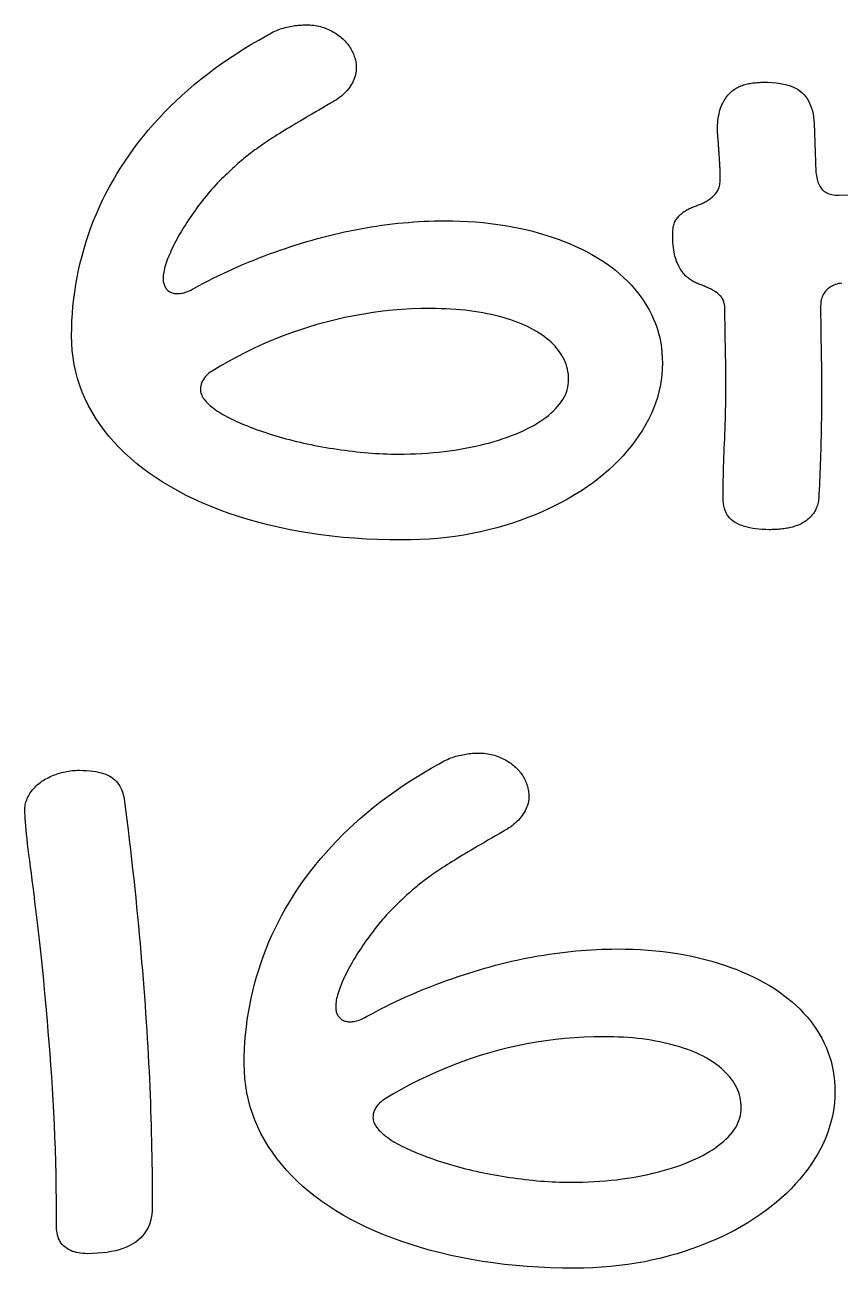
# Model space of a CAD drawing. Header units: millimetres. Extents: x 0 to 54.3, y 0.2 to 27.6.
# Drawn here: x 30.718 to 33.828, y 0.341 to 5.086 of the extents above; entities that cross this region are included whole.
import ezdxf

# ---------------------------------------------------------------- set-up
doc = ezdxf.new("R2010")
doc.units = ezdxf.units.MM

msp = doc.modelspace()

# ---------------------------------------------------------------- linework, layer by layer
for points in [[(31.6404, 5.0446), (31.6467, 5.0484), (31.6529, 5.0519), (31.6592, 5.0553), (31.6655, 5.0585), (31.6719, 5.0614), (31.6783, 5.0642), (31.6847, 5.0668), (31.6911, 5.0692), (31.6975, 5.0713), (31.704, 5.0733), (31.7105, 5.0751), (31.717, 5.0767), (31.7235, 5.0781), (31.7299, 5.0794), (31.7362, 5.0806), (31.7425, 5.0816), (31.7487, 5.0826), (31.7548, 5.0834), (31.7609, 5.084), (31.7668, 5.0846), (31.7727, 5.085), (31.7786, 5.0853), (31.7843, 5.0855), (31.79, 5.0856), (31.7973, 5.0855), (31.8046, 5.0852), (31.8117, 5.0846), (31.8187, 5.0839), (31.8255, 5.083), (31.8323, 5.0818), (31.8389, 5.0804), (31.8454, 5.0789), (31.8517, 5.0771), (31.858, 5.0751), (31.8641, 5.0729), (31.8701, 5.0704), (31.876, 5.0679), (31.8817, 5.0652), (31.8872, 5.0624), (31.8927, 5.0595), (31.8979, 5.0564), (31.903, 5.0533), (31.908, 5.0501), (31.9128, 5.0467), (31.9175, 5.0432), (31.922, 5.0397), (31.9264, 5.036), (31.9306, 5.0322), (31.9347, 5.0283), (31.9386, 5.0243), (31.9424, 5.0202), (31.946, 5.016), (31.9494, 5.0118), (31.9527, 5.0075), (31.9558, 5.003), (31.9587, 4.9985), (31.9615, 4.9939), (31.9642, 4.9893), (31.9666, 4.9845), (31.9689, 4.9796), (31.9711, 4.9747), (31.973, 4.9699), (31.9748, 4.965), (31.9763, 4.9602), (31.9777, 4.9553), (31.9789, 4.9505), (31.98, 4.9457), (31.9808, 4.9409), (31.9814, 4.9361), (31.9819, 4.9313), (31.9822, 4.9265), (31.9823, 4.9218), (31.9821, 4.9153), (31.9816, 4.9088), (31.9807, 4.9024), (31.9794, 4.8961), (31.9778, 4.8897), (31.9758, 4.8835), (31.9735, 4.8773), (31.9708, 4.8711), (31.9678, 4.865), (31.9644, 4.859), (31.9606, 4.853), (31.9565, 4.847), (31.952, 4.8411), (31.9473, 4.8354), (31.9423, 4.8299), (31.937, 4.8244), (31.9314, 4.8192), (31.9255, 4.8141), (31.9194, 4.8091), (31.9129, 4.8043), (31.9062, 4.7996), (31.8992, 4.7951), (31.8919, 4.7907), (31.8844, 4.7865), (31.8691, 4.7777), (31.8543, 4.7691), (31.84, 4.7607), (31.826, 4.7526), (31.8125, 4.7447), (31.7993, 4.737), (31.7866, 4.7296), (31.7744, 4.7224), (31.7625, 4.7153), (31.7511, 4.7086), (31.74, 4.702), (31.7294, 4.6956), (31.7192, 4.6895), (31.7092, 4.6834), (31.6995, 4.6774), (31.69, 4.6715), (31.6808, 4.6657), (31.6718, 4.66), (31.6631, 4.6544), (31.6547, 4.649), (31.6465, 4.6436), (31.6386, 4.6383), (31.6309, 4.6331), (31.6235, 4.628), (31.6163, 4.623), (31.6093, 4.618), (31.6024, 4.6131), (31.5957, 4.6082), (31.5892, 4.6034), (31.5828, 4.5986), (31.5766, 4.5939), (31.5705, 4.5892), (31.5646, 4.5846), (31.5588, 4.58), (31.5533, 4.5755), (31.5478, 4.571), (31.5425, 4.5665), (31.5372, 4.562), (31.5318, 4.5573), (31.5265, 4.5526), (31.5211, 4.5478), (31.5158, 4.543), (31.5104, 4.538), (31.5051, 4.533), (31.4998, 4.5279), (31.4944, 4.5228), (31.4891, 4.5176), (31.4837, 4.5123), (31.476, 4.505), (31.4684, 4.4977), (31.4608, 4.4901), (31.4533, 4.4824), (31.4458, 4.4745), (31.4383, 4.4664), (31.4309, 4.4582), (31.4236, 4.4497), (31.4163, 4.4411), (31.4091, 4.4324), (31.4019, 4.4234), (31.3947, 4.4143), (31.3877, 4.4051), (31.3807, 4.396), (31.374, 4.3868), (31.3673, 4.3776), (31.3608, 4.3685), (31.3544, 4.3594), (31.3482, 4.3502), (31.3421, 4.3411), (31.3361, 4.332), (31.3303, 4.323), (31.3246, 4.3139), (31.319, 4.3048), (31.3136, 4.2958), (31.3084, 4.2868), (31.3033, 4.278), (31.2985, 4.2691), (31.2938, 4.2603), (31.2892, 4.2516), (31.2849, 4.243), (31.2807, 4.2344), (31.2766, 4.2259), (31.2728, 4.2174), (31.2691, 4.209), (31.2656, 4.2007), (31.2624, 4.1925), (31.2594, 4.1845), (31.2567, 4.1769), (31.2542, 4.1694), (31.2521, 4.1622), (31.2503, 4.1553), (31.2487, 4.1486), (31.2474, 4.1421), (31.2464, 4.1359), (31.2457, 4.1299), (31.2453, 4.1242), (31.2451, 4.1188), (31.2452, 4.1144), (31.2455, 4.1102), (31.246, 4.1061), (31.2467, 4.1021), (31.2476, 4.0984), (31.2487, 4.0947), (31.25, 4.0912), (31.2515, 4.0879), (31.2532, 4.0847), (31.255, 4.0817), (31.2571, 4.0788), (31.2594, 4.076), (31.2619, 4.0735), (31.2645, 4.0711), (31.2673, 4.069), (31.2703, 4.0671), (31.2734, 4.0655), (31.2768, 4.064), (31.2803, 4.0628), (31.2839, 4.0618), (31.2878, 4.061), (31.2918, 4.0604), (31.296, 4.0601), (31.3003, 4.06), (31.3051, 4.0601), (31.31, 4.0605), (31.3149, 4.0612), (31.3199, 4.0622), (31.325, 4.0634), (31.3302, 4.0649), (31.3354, 4.0667), (31.3407, 4.0687), (31.3461, 4.071), (31.3515, 4.0736), (31.3571, 4.0765), (31.3627, 4.0796), (31.3808, 4.0896), (31.3992, 4.0994), (31.4177, 4.1091), (31.4364, 4.1186), (31.4552, 4.1279), (31.4742, 4.137), (31.4933, 4.146), (31.5126, 4.1548), (31.5321, 4.1634), (31.5517, 4.1718), (31.5715, 4.1801), (31.5915, 4.1882), (31.6115, 4.1961), (31.6316, 4.2038), (31.6517, 4.2113), (31.6719, 4.2187), (31.6921, 4.2258), (31.7123, 4.2327), (31.7326, 4.2394), (31.7529, 4.246), (31.7732, 4.2523), (31.7936, 4.2584), (31.814, 4.2644), (31.8345, 4.2701), (31.855, 4.2756), (31.8754, 4.2809), (31.8959, 4.286), (31.9164, 4.2908), (31.9369, 4.2954), (31.9574, 4.2997), (31.9778, 4.3038), (31.9983, 4.3077), (32.0188, 4.3113), (32.0393, 4.3147), (32.0597, 4.3179), (32.0802, 4.3208), (32.1006, 4.3236), (32.121, 4.326), (32.1412, 4.3283), (32.1613, 4.3302), (32.1814, 4.332), (32.2013, 4.3335), (32.2211, 4.3348), (32.2409, 4.3359), (32.2605, 4.3367), (32.28, 4.3373), (32.2995, 4.3376), (32.3188, 4.3378), (32.3492, 4.3375), (32.3791, 4.3367), (32.4086, 4.3353), (32.4377, 4.3333), (32.4664, 4.3308), (32.4946, 4.3277), (32.5225, 4.3241), (32.5499, 4.32), (32.5769, 4.3152), (32.6034, 4.3099), (32.6296, 4.3041), (32.6553, 4.2977), (32.6805, 4.2908), (32.7052, 4.2835), (32.7292, 4.2757), (32.7526, 4.2675), (32.7755, 4.2589), (32.7978, 4.2499), (32.8194, 4.2404), (32.8405, 4.2304), (32.861, 4.2201), (32.8808, 4.2093), (32.9001, 4.1981), (32.9188, 4.1864), (32.9369, 4.1743), (32.9542, 4.1619), (32.9709, 4.149), (32.9869, 4.1357), (33.0022, 4.122), (33.0168, 4.1079), (33.0307, 4.0933), (33.0439, 4.0784), (33.0564, 4.0631), (33.0682, 4.0473), (33.0793, 4.0312), (33.0898, 4.0146), (33.0994, 3.9977), (33.1083, 3.9805), (33.1162, 3.9631), (33.1234, 3.9455), (33.1297, 3.9275), (33.1352, 3.9093), (33.1398, 3.8909), (33.1436, 3.8722), (33.1465, 3.8532), (33.1486, 3.834), (33.1499, 3.8145), (33.1503, 3.7947), (33.1498, 3.7725), (33.1482, 3.7505), (33.1455, 3.7286), (33.1418, 3.7069), (33.137, 3.6853), (33.1312, 3.6638), (33.1242, 3.6425), (33.1163, 3.6214), (33.1072, 3.6004), (33.0971, 3.5796), (33.086, 3.5589), (33.0737, 3.5383), (33.0606, 3.518), (33.0466, 3.4982), (33.0319, 3.4788), (33.0164, 3.4598), (33, 3.4412), (32.9829, 3.423), (32.965, 3.4053), (32.9463, 3.388), (32.9268, 3.3711), (32.9066, 3.3546), (32.8855, 3.3385), (32.8636, 3.3229), (32.841, 3.3077), (32.8178, 3.293), (32.7939, 3.2789), (32.7693, 3.2653), (32.744, 3.2522), (32.7181, 3.2396), (32.6915, 3.2276), (32.6642, 3.216), (32.6363, 3.205), (32.6077, 3.1945), (32.5784, 3.1845), (32.5485, 3.1751), (32.518, 3.1663), (32.4872, 3.1582), (32.4559, 3.1509), (32.4242, 3.1444), (32.3922, 3.1387), (32.3597, 3.1337), (32.3269, 3.1295), (32.2937, 3.126), (32.26, 3.1233), (32.226, 3.1214), (32.1916, 3.1203), (32.1568, 3.1199), (32.1105, 3.1203), (32.0649, 3.1215), (32.0199, 3.1235), (31.9757, 3.1263), (31.932, 3.1299), (31.889, 3.1344), (31.8467, 3.1396), (31.805, 3.1456), (31.764, 3.1524), (31.7236, 3.1601), (31.6839, 3.1685), (31.6449, 3.1778), (31.6066, 3.1877), (31.5693, 3.1983), (31.5328, 3.2095), (31.4973, 3.2214), (31.4627, 3.2339), (31.429, 3.247), (31.3962, 3.2607), (31.3643, 3.2751), (31.3334, 3.2901), (31.3034, 3.3057), (31.2742, 3.322), (31.246, 3.3389), (31.2188, 3.3564), (31.1926, 3.3744), (31.1675, 3.393), (31.1434, 3.4122), (31.1203, 3.4319), (31.0983, 3.4522), (31.0773, 3.473), (31.0573, 3.4944), (31.0384, 3.5163), (31.0205, 3.5388), (31.0037, 3.5619), (30.9879, 3.5855), (30.9732, 3.6096), (30.9598, 3.634), (30.9477, 3.6589), (30.9369, 3.6841), (30.9274, 3.7097), (30.9191, 3.7357), (30.9121, 3.7621), (30.9064, 3.7889), (30.9019, 3.816), (30.8987, 3.8435), (30.8968, 3.8715), (30.8962, 3.8998), (30.8965, 3.9279), (30.8975, 3.956), (30.8991, 3.9839), (30.9014, 4.0118), (30.9044, 4.0396), (30.908, 4.0673), (30.9122, 4.095), (30.9171, 4.1225), (30.9227, 4.15), (30.9289, 4.1773), (30.9358, 4.2046), (30.9434, 4.2318), (30.9515, 4.2589), (30.9604, 4.2857), (30.9698, 4.3123), (30.98, 4.3387), (30.9907, 4.3648), (31.0021, 4.3907), (31.0142, 4.4164), (31.0268, 4.4419), (31.0402, 4.4672), (31.0541, 4.4922), (31.0688, 4.517), (31.084, 4.5416), (31.0999, 4.566), (31.1164, 4.5901), (31.1336, 4.6139), (31.1514, 4.6374), (31.1698, 4.6606), (31.1888, 4.6836), (31.2085, 4.7063), (31.2288, 4.7288), (31.2498, 4.751), (31.2713, 4.7729), (31.2935, 4.7945), (31.3164, 4.8158), (31.3398, 4.8369), (31.3639, 4.8576), (31.3887, 4.8779), (31.4141, 4.8978), (31.4401, 4.9174), (31.4668, 4.9367), (31.4941, 4.9556), (31.5221, 4.9741), (31.5507, 4.9923), (31.58, 5.0101), (31.6099, 5.0275), (31.6404, 5.0446)], [(32.7924, 3.7324), (32.7921, 3.7424), (32.7914, 3.7523), (32.79, 3.762), (32.7882, 3.7716), (32.7858, 3.781), (32.7828, 3.7903), (32.7794, 3.7994), (32.7754, 3.8084), (32.7709, 3.8172), (32.7658, 3.8259), (32.7602, 3.8344), (32.7541, 3.8428), (32.7475, 3.851), (32.7405, 3.859), (32.7331, 3.8668), (32.7252, 3.8744), (32.717, 3.8819), (32.7083, 3.8891), (32.6992, 3.8961), (32.6896, 3.9029), (32.6797, 3.9096), (32.6693, 3.916), (32.6585, 3.9222), (32.6473, 3.9282), (32.6357, 3.9341), (32.6237, 3.9397), (32.6112, 3.9451), (32.5984, 3.9502), (32.5852, 3.9551), (32.5716, 3.9599), (32.5576, 3.9643), (32.5432, 3.9686), (32.5285, 3.9726), (32.5133, 3.9765), (32.4977, 3.9801), (32.4817, 3.9834), (32.4654, 3.9866), (32.4488, 3.9894), (32.4319, 3.992), (32.4147, 3.9943), (32.3973, 3.9964), (32.3796, 3.9981), (32.3615, 3.9996), (32.3432, 4.0009), (32.3246, 4.0018), (32.3058, 4.0025), (32.2866, 4.0029), (32.2672, 4.003), (32.2301, 4.0026), (32.1932, 4.0013), (32.1565, 3.9992), (32.1199, 3.9962), (32.0834, 3.9924), (32.047, 3.9877), (32.0108, 3.9821), (31.9748, 3.9757), (31.9388, 3.9685), (31.903, 3.9604), (31.8674, 3.9514), (31.8318, 3.9416), (31.7965, 3.931), (31.7616, 3.9196), (31.7271, 3.9075), (31.6928, 3.8946), (31.659, 3.881), (31.6255, 3.8666), (31.5924, 3.8515), (31.5596, 3.8356), (31.5272, 3.8189), (31.4951, 3.8015), (31.4634, 3.7834), (31.4321, 3.7644), (31.425, 3.7596), (31.4185, 3.7546), (31.4126, 3.7494), (31.4074, 3.7441), (31.4027, 3.7385), (31.3987, 3.7328), (31.3953, 3.727), (31.3925, 3.7209), (31.3904, 3.7147), (31.3888, 3.7083), (31.3879, 3.7017), (31.3876, 3.695), (31.3878, 3.6902), (31.3885, 3.6855), (31.3896, 3.6807), (31.3912, 3.6759), (31.3932, 3.6711), (31.3956, 3.6663), (31.3985, 3.6615), (31.4018, 3.6566), (31.4056, 3.6518), (31.4098, 3.6469), (31.4145, 3.642), (31.4196, 3.6371), (31.4251, 3.6323), (31.431, 3.6274), (31.4371, 3.6226), (31.4436, 3.6178), (31.4504, 3.6131), (31.4575, 3.6084), (31.4649, 3.6038), (31.4727, 3.5991), (31.4807, 3.5946), (31.4891, 3.59), (31.4978, 3.5855), (31.5069, 3.581), (31.5162, 3.5766), (31.5258, 3.5722), (31.5357, 3.5678), (31.5459, 3.5634), (31.5563, 3.5591), (31.567, 3.5548), (31.5779, 3.5505), (31.5892, 3.5462), (31.6007, 3.542), (31.6125, 3.5378), (31.6245, 3.5336), (31.6369, 3.5294), (31.6494, 3.5253), (31.662, 3.5213), (31.6748, 3.5174), (31.6877, 3.5136), (31.7007, 3.5099), (31.7139, 3.5063), (31.7271, 3.5028), (31.7405, 3.4993), (31.754, 3.496), (31.7677, 3.4928), (31.7814, 3.4897), (31.7953, 3.4867), (31.8093, 3.4838), (31.8234, 3.4809), (31.8375, 3.4782), (31.8517, 3.4756), (31.866, 3.4731), (31.8803, 3.4707), (31.8948, 3.4683), (31.9093, 3.4661), (31.9239, 3.464), (31.9385, 3.462), (31.9532, 3.46), (31.968, 3.4582), (31.9828, 3.4565), (31.9976, 3.4549), (32.0123, 3.4535), (32.027, 3.4523), (32.0416, 3.4511), (32.0562, 3.4502), (32.0707, 3.4494), (32.0852, 3.4487), (32.0996, 3.4482), (32.1139, 3.4478), (32.1283, 3.4476), (32.1425, 3.4475), (32.1652, 3.4477), (32.1877, 3.4481), (32.2099, 3.4489), (32.2318, 3.45), (32.2535, 3.4514), (32.275, 3.4531), (32.2961, 3.4551), (32.317, 3.4574), (32.3377, 3.46), (32.358, 3.463), (32.3782, 3.4662), (32.398, 3.4698), (32.4176, 3.4736), (32.4367, 3.4776), (32.4553, 3.4819), (32.4736, 3.4864), (32.4914, 3.4911), (32.5089, 3.496), (32.5259, 3.5012), (32.5424, 3.5066), (32.5586, 3.5122), (32.5744, 3.518), (32.5897, 3.524), (32.6046, 3.5303), (32.619, 3.5368), (32.6329, 3.5434), (32.6462, 3.5503), (32.6591, 3.5573), (32.6714, 3.5645), (32.6831, 3.5719), (32.6944, 3.5795), (32.7051, 3.5873), (32.7152, 3.5952), (32.7249, 3.6034), (32.734, 3.6117), (32.7426, 3.6202), (32.7505, 3.6289), (32.7578, 3.6377), (32.7644, 3.6466), (32.7703, 3.6556), (32.7754, 3.6648), (32.78, 3.6741), (32.7838, 3.6835), (32.7869, 3.693), (32.7893, 3.7027), (32.791, 3.7125), (32.7921, 3.7224), (32.7924, 3.7324)], [(32.2989, 2.2658), (32.3051, 2.2695), (32.3114, 2.2731), (32.3177, 2.2765), (32.324, 2.2796), (32.3303, 2.2826), (32.3367, 2.2854), (32.3431, 2.2879), (32.3495, 2.2903), (32.3559, 2.2925), (32.3624, 2.2945), (32.3689, 2.2962), (32.3754, 2.2978), (32.3819, 2.2992), (32.3883, 2.3005), (32.3947, 2.3017), (32.4009, 2.3028), (32.4071, 2.3037), (32.4133, 2.3045), (32.4193, 2.3052), (32.4253, 2.3057), (32.4312, 2.3062), (32.437, 2.3065), (32.4427, 2.3067), (32.4484, 2.3067), (32.4558, 2.3066), (32.463, 2.3063), (32.4701, 2.3058), (32.4771, 2.305), (32.484, 2.3041), (32.4907, 2.3029), (32.4973, 2.3016), (32.5038, 2.3), (32.5102, 2.2982), (32.5164, 2.2962), (32.5225, 2.294), (32.5285, 2.2916), (32.5344, 2.289), (32.5401, 2.2863), (32.5457, 2.2835), (32.5511, 2.2806), (32.5564, 2.2776), (32.5615, 2.2745), (32.5665, 2.2712), (32.5713, 2.2679), (32.5759, 2.2644), (32.5805, 2.2608), (32.5849, 2.2571), (32.5891, 2.2533), (32.5932, 2.2494), (32.5971, 2.2454), (32.6008, 2.2413), (32.6044, 2.2372), (32.6078, 2.2329), (32.6111, 2.2286), (32.6142, 2.2242), (32.6172, 2.2197), (32.62, 2.2151), (32.6226, 2.2104), (32.6251, 2.2056), (32.6274, 2.2008), (32.6295, 2.1959), (32.6314, 2.191), (32.6332, 2.1862), (32.6348, 2.1813), (32.6362, 2.1765), (32.6374, 2.1716), (32.6384, 2.1668), (32.6392, 2.162), (32.6399, 2.1572), (32.6403, 2.1524), (32.6406, 2.1477), (32.6407, 2.1429), (32.6405, 2.1364), (32.64, 2.13), (32.6391, 2.1236), (32.6378, 2.1172), (32.6362, 2.1109), (32.6343, 2.1046), (32.6319, 2.0984), (32.6292, 2.0923), (32.6262, 2.0862), (32.6228, 2.0801), (32.619, 2.0741), (32.6149, 2.0681), (32.6105, 2.0623), (32.6057, 2.0566), (32.6007, 2.051), (32.5954, 2.0456), (32.5898, 2.0403), (32.584, 2.0352), (32.5778, 2.0302), (32.5714, 2.0254), (32.5647, 2.0207), (32.5576, 2.0162), (32.5504, 2.0118), (32.5428, 2.0076), (32.5276, 1.9988), (32.5128, 1.9902), (32.4984, 1.9819), (32.4844, 1.9738), (32.4709, 1.9659), (32.4578, 1.9582), (32.4451, 1.9507), (32.4328, 1.9435), (32.4209, 1.9365), (32.4095, 1.9297), (32.3985, 1.9231), (32.3879, 1.9168), (32.3776, 1.9106), (32.3676, 1.9045), (32.3579, 1.8985), (32.3484, 1.8927), (32.3392, 1.8869), (32.3302, 1.8812), (32.3215, 1.8756), (32.3131, 1.8701), (32.3049, 1.8647), (32.297, 1.8594), (32.2893, 1.8542), (32.2819, 1.8491), (32.2748, 1.8441), (32.2677, 1.8391), (32.2609, 1.8342), (32.2541, 1.8294), (32.2476, 1.8245), (32.2412, 1.8198), (32.235, 1.815), (32.2289, 1.8104), (32.223, 1.8057), (32.2173, 1.8012), (32.2117, 1.7966), (32.2063, 1.7922), (32.2009, 1.7877), (32.1956, 1.7831), (32.1902, 1.7785), (32.1849, 1.7738), (32.1796, 1.769), (32.1742, 1.7641), (32.1689, 1.7592), (32.1635, 1.7542), (32.1582, 1.7491), (32.1529, 1.7439), (32.1475, 1.7387), (32.1422, 1.7334), (32.1345, 1.7262), (32.1268, 1.7188), (32.1192, 1.7113), (32.1117, 1.7035), (32.1042, 1.6956), (32.0968, 1.6876), (32.0894, 1.6793), (32.082, 1.6709), (32.0747, 1.6623), (32.0675, 1.6535), (32.0603, 1.6446), (32.0531, 1.6355), (32.0461, 1.6263), (32.0392, 1.6171), (32.0324, 1.6079), (32.0257, 1.5988), (32.0192, 1.5896), (32.0129, 1.5805), (32.0066, 1.5714), (32.0005, 1.5623), (31.9946, 1.5532), (31.9887, 1.5441), (31.983, 1.535), (31.9775, 1.526), (31.9721, 1.517), (31.9668, 1.508), (31.9618, 1.4991), (31.9569, 1.4903), (31.9522, 1.4815), (31.9476, 1.4728), (31.9433, 1.4641), (31.9391, 1.4555), (31.9351, 1.447), (31.9312, 1.4386), (31.9276, 1.4302), (31.9241, 1.4218), (31.9208, 1.4136), (31.9178, 1.4057), (31.9151, 1.398), (31.9127, 1.3906), (31.9105, 1.3834), (31.9087, 1.3764), (31.9071, 1.3697), (31.9059, 1.3633), (31.9049, 1.357), (31.9042, 1.3511), (31.9037, 1.3454), (31.9036, 1.3399), (31.9037, 1.3355), (31.904, 1.3313), (31.9045, 1.3272), (31.9052, 1.3233), (31.9061, 1.3195), (31.9071, 1.3159), (31.9084, 1.3124), (31.9099, 1.309), (31.9116, 1.3059), (31.9135, 1.3028), (31.9156, 1.2999), (31.9178, 1.2972), (31.9203, 1.2946), (31.9229, 1.2923), (31.9257, 1.2902), (31.9287, 1.2883), (31.9319, 1.2866), (31.9352, 1.2852), (31.9387, 1.2839), (31.9424, 1.2829), (31.9462, 1.2822), (31.9502, 1.2816), (31.9544, 1.2813), (31.9588, 1.2812), (31.9636, 1.2813), (31.9684, 1.2817), (31.9734, 1.2824), (31.9784, 1.2833), (31.9834, 1.2846), (31.9886, 1.286), (31.9938, 1.2878), (31.9991, 1.2899), (32.0045, 1.2922), (32.01, 1.2948), (32.0155, 1.2976), (32.0211, 1.3007), (32.0393, 1.3107), (32.0576, 1.3206), (32.0761, 1.3302), (32.0948, 1.3397), (32.1136, 1.349), (32.1326, 1.3582), (32.1517, 1.3671), (32.1711, 1.3759), (32.1905, 1.3845), (32.2102, 1.393), (32.2299, 1.4012), (32.2499, 1.4093), (32.2699, 1.4173), (32.29, 1.425), (32.3102, 1.4325), (32.3303, 1.4398), (32.3505, 1.4469), (32.3707, 1.4539), (32.391, 1.4606), (32.4113, 1.4671), (32.4317, 1.4734), (32.4521, 1.4796), (32.4725, 1.4855), (32.4929, 1.4913), (32.5134, 1.4968), (32.5339, 1.5021), (32.5544, 1.5071), (32.5748, 1.5119), (32.5953, 1.5165), (32.6158, 1.5209), (32.6363, 1.525), (32.6567, 1.5288), (32.6772, 1.5325), (32.6977, 1.5359), (32.7182, 1.5391), (32.7386, 1.542), (32.7591, 1.5447), (32.7794, 1.5472), (32.7996, 1.5494), (32.8198, 1.5514), (32.8398, 1.5532), (32.8597, 1.5547), (32.8796, 1.556), (32.8993, 1.557), (32.9189, 1.5579), (32.9385, 1.5584), (32.9579, 1.5588), (32.9772, 1.5589), (33.0076, 1.5586), (33.0375, 1.5578), (33.067, 1.5564), (33.0961, 1.5545), (33.1248, 1.552), (33.1531, 1.5489), (33.1809, 1.5453), (33.2083, 1.5411), (33.2353, 1.5364), (33.2619, 1.5311), (33.288, 1.5252), (33.3137, 1.5188), (33.339, 1.512), (33.3636, 1.5046), (33.3876, 1.4969), (33.4111, 1.4887), (33.4339, 1.4801), (33.4562, 1.471), (33.4779, 1.4615), (33.4989, 1.4516), (33.5194, 1.4412), (33.5393, 1.4304), (33.5586, 1.4192), (33.5773, 1.4076), (33.5953, 1.3955), (33.6127, 1.383), (33.6293, 1.3701), (33.6453, 1.3568), (33.6606, 1.3431), (33.6752, 1.329), (33.6891, 1.3145), (33.7023, 1.2995), (33.7148, 1.2842), (33.7266, 1.2685), (33.7378, 1.2523), (33.7482, 1.2357), (33.7579, 1.2189), (33.7667, 1.2017), (33.7747, 1.1843), (33.7818, 1.1666), (33.7881, 1.1487), (33.7936, 1.1305), (33.7982, 1.112), (33.802, 1.0933), (33.8049, 1.0743), (33.807, 1.0551), (33.8083, 1.0356), (33.8087, 1.0159), (33.8082, 0.9937), (33.8066, 0.9716), (33.8039, 0.9498), (33.8002, 0.928), (33.7954, 0.9064), (33.7896, 0.885), (33.7827, 0.8637), (33.7747, 0.8426), (33.7657, 0.8216), (33.7556, 0.8007), (33.7444, 0.78), (33.7322, 0.7595), (33.719, 0.7392), (33.7051, 0.7193), (33.6903, 0.6999), (33.6748, 0.6809), (33.6585, 0.6623), (33.6414, 0.6442), (33.6235, 0.6264), (33.6048, 0.6091), (33.5853, 0.5922), (33.565, 0.5757), (33.5439, 0.5597), (33.5221, 0.544), (33.4995, 0.5288), (33.4762, 0.5142), (33.4523, 0.5001), (33.4277, 0.4864), (33.4024, 0.4734), (33.3765, 0.4608), (33.3499, 0.4487), (33.3227, 0.4372), (33.2947, 0.4262), (33.2661, 0.4157), (33.2369, 0.4057), (33.2069, 0.3962), (33.1765, 0.3874), (33.1456, 0.3794), (33.1143, 0.3721), (33.0827, 0.3656), (33.0506, 0.3598), (33.0182, 0.3548), (32.9853, 0.3506), (32.9521, 0.3472), (32.9185, 0.3445), (32.8844, 0.3426), (32.85, 0.3414), (32.8152, 0.341), (32.7689, 0.3414), (32.7233, 0.3426), (32.6784, 0.3447), (32.6341, 0.3475), (32.5904, 0.3511), (32.5475, 0.3555), (32.5051, 0.3607), (32.4635, 0.3668), (32.4224, 0.3736), (32.3821, 0.3812), (32.3424, 0.3897), (32.3033, 0.3989), (32.265, 0.4089), (32.2277, 0.4195), (32.1912, 0.4307), (32.1557, 0.4425), (32.1211, 0.455), (32.0874, 0.4681), (32.0546, 0.4819), (32.0228, 0.4962), (31.9918, 0.5112), (31.9618, 0.5269), (31.9327, 0.5431), (31.9045, 0.56), (31.8772, 0.5775), (31.8511, 0.5956), (31.8259, 0.6142), (31.8018, 0.6333), (31.7787, 0.6531), (31.7567, 0.6733), (31.7357, 0.6942), (31.7157, 0.7155), (31.6968, 0.7375), (31.6789, 0.76), (31.6621, 0.783), (31.6463, 0.8066), (31.6317, 0.8307), (31.6183, 0.8552), (31.6062, 0.88), (31.5954, 0.9053), (31.5858, 0.9309), (31.5775, 0.9569), (31.5705, 0.9833), (31.5648, 1.01), (31.5603, 1.0372), (31.5571, 1.0647), (31.5552, 1.0926), (31.5546, 1.1209), (31.5549, 1.1491), (31.5559, 1.1771), (31.5576, 1.2051), (31.5598, 1.233), (31.5628, 1.2608), (31.5664, 1.2885), (31.5707, 1.3161), (31.5756, 1.3437), (31.5811, 1.3711), (31.5874, 1.3985), (31.5942, 1.4258), (31.6018, 1.453), (31.61, 1.48), (31.6188, 1.5068), (31.6283, 1.5334), (31.6384, 1.5598), (31.6491, 1.586), (31.6605, 1.6119), (31.6726, 1.6376), (31.6853, 1.6631), (31.6986, 1.6883), (31.7126, 1.7134), (31.7272, 1.7382), (31.7424, 1.7628), (31.7583, 1.7871), (31.7749, 1.8112), (31.792, 1.835), (31.8098, 1.8585), (31.8282, 1.8818), (31.8473, 1.9048), (31.867, 1.9275), (31.8873, 1.9499), (31.9082, 1.9721), (31.9298, 1.994), (31.952, 2.0156), (31.9748, 2.037), (31.9983, 2.058), (32.0224, 2.0787), (32.0471, 2.099), (32.0725, 2.119), (32.0986, 2.1386), (32.1253, 2.1578), (32.1526, 2.1767), (32.1806, 2.1952), (32.2092, 2.2134), (32.2384, 2.2312), (32.2683, 2.2487), (32.2989, 2.2658)], [(30.7178, 2.0877), (30.7179, 2.093), (30.7182, 2.0983), (30.7188, 2.1035), (30.7195, 2.1086), (30.7205, 2.1137), (30.7218, 2.1187), (30.7232, 2.1236), (30.7249, 2.1285), (30.7268, 2.1333), (30.7289, 2.138), (30.7312, 2.1427), (30.7338, 2.1474), (30.7365, 2.1519), (30.7395, 2.1564), (30.7426, 2.1607), (30.7459, 2.165), (30.7493, 2.1691), (30.7529, 2.1732), (30.7567, 2.1771), (30.7607, 2.181), (30.7648, 2.1848), (30.7691, 2.1884), (30.7736, 2.192), (30.7783, 2.1954), (30.7831, 2.1988), (30.7881, 2.202), (30.7932, 2.2052), (30.7984, 2.2082), (30.8037, 2.2111), (30.8092, 2.2139), (30.8149, 2.2166), (30.8206, 2.2192), (30.8265, 2.2217), (30.8326, 2.224), (30.8388, 2.2263), (30.8451, 2.2284), (30.8515, 2.2304), (30.858, 2.2322), (30.8645, 2.2338), (30.8711, 2.2353), (30.8777, 2.2366), (30.8845, 2.2377), (30.8912, 2.2387), (30.8981, 2.2395), (30.905, 2.2401), (30.912, 2.2405), (30.919, 2.2408), (30.9261, 2.2408), (30.9397, 2.2407), (30.9527, 2.2401), (30.9651, 2.2392), (30.9769, 2.2379), (30.9881, 2.2362), (30.9986, 2.2342), (31.0086, 2.2318), (31.0179, 2.229), (31.0266, 2.2258), (31.0346, 2.2223), (31.0421, 2.2184), (31.0489, 2.2141), (31.0553, 2.2095), (31.0612, 2.2044), (31.0666, 2.1989), (31.0717, 2.193), (31.0763, 2.1866), (31.0805, 2.1799), (31.0843, 2.1727), (31.0877, 2.1651), (31.0907, 2.1571), (31.0932, 2.1486), (31.0953, 2.1397), (31.097, 2.1305), (31.102, 2.0912), (31.1068, 2.0522), (31.1115, 2.0137), (31.1161, 1.9755), (31.1205, 1.9376), (31.1248, 1.9001), (31.129, 1.863), (31.133, 1.8262), (31.1369, 1.7898), (31.1407, 1.7537), (31.1443, 1.718), (31.1478, 1.6827), (31.1511, 1.6476), (31.1544, 1.6129), (31.1575, 1.5784), (31.1605, 1.5442), (31.1634, 1.5102), (31.1662, 1.4766), (31.1689, 1.4432), (31.1715, 1.41), (31.174, 1.3772), (31.1763, 1.3446), (31.1786, 1.3123), (31.1807, 1.2803), (31.1827, 1.2485), (31.1847, 1.2169), (31.1865, 1.1856), (31.1882, 1.1544), (31.1898, 1.1235), (31.1914, 1.0929), (31.1928, 1.0624), (31.1941, 1.0322), (31.1954, 1.0022), (31.1965, 0.9724), (31.1976, 0.9428), (31.1985, 0.9135), (31.1994, 0.8843), (31.2001, 0.8553), (31.2008, 0.8265), (31.2015, 0.7978), (31.202, 0.7693), (31.2025, 0.741), (31.2029, 0.7128), (31.2032, 0.6848), (31.2035, 0.6569), (31.2037, 0.6292), (31.2038, 0.6017), (31.2038, 0.5743), (31.2034, 0.5598), (31.2021, 0.5458), (31.1999, 0.5326), (31.1968, 0.5199), (31.1929, 0.5078), (31.188, 0.4964), (31.1823, 0.4856), (31.1757, 0.4754), (31.1683, 0.4658), (31.1599, 0.4568), (31.1507, 0.4485), (31.1406, 0.4407), (31.1297, 0.4336), (31.118, 0.4271), (31.1054, 0.4213), (31.0921, 0.416), (31.0779, 0.4114), (31.063, 0.4074), (31.0472, 0.404), (31.0306, 0.4012), (31.0133, 0.399), (30.9951, 0.3975), (30.9761, 0.3965), (30.9563, 0.3962), (30.9473, 0.3964), (30.9386, 0.397), (30.9303, 0.3978), (30.9222, 0.3991), (30.9145, 0.4007), (30.9072, 0.4027), (30.9001, 0.405), (30.8934, 0.4077), (30.8871, 0.4108), (30.881, 0.4142), (30.8754, 0.4179), (30.87, 0.4221), (30.865, 0.4265), (30.8605, 0.4313), (30.8564, 0.4365), (30.8527, 0.4419), (30.8494, 0.4477), (30.8466, 0.4539), (30.8442, 0.4604), (30.8423, 0.4672), (30.8408, 0.4743), (30.8397, 0.4818), (30.8391, 0.4896), (30.8388, 0.4977), (30.8387, 0.5485), (30.8383, 0.5987), (30.8377, 0.6485), (30.8368, 0.6976), (30.8356, 0.7463), (30.8342, 0.7944), (30.8325, 0.842), (30.8305, 0.889), (30.8283, 0.9356), (30.8259, 0.9816), (30.8231, 1.027), (30.8201, 1.0719), (30.817, 1.1162), (30.8138, 1.1596), (30.8105, 1.2022), (30.8072, 1.244), (30.8038, 1.2849), (30.8003, 1.325), (30.7968, 1.3643), (30.7932, 1.4027), (30.7896, 1.4403), (30.7859, 1.4771), (30.7821, 1.5131), (30.7783, 1.5482), (30.7745, 1.5825), (30.7707, 1.6158), (30.767, 1.6481), (30.7634, 1.6795), (30.7598, 1.7099), (30.7563, 1.7394), (30.7528, 1.7679), (30.7494, 1.7955), (30.7461, 1.8221), (30.7428, 1.8478), (30.7396, 1.8725), (30.7365, 1.8963), (30.7335, 1.919), (30.7307, 1.9405), (30.7283, 1.9607), (30.7261, 1.9797), (30.7241, 1.9975), (30.7224, 2.0141), (30.721, 2.0294), (30.7198, 2.0435), (30.7189, 2.0564), (30.7183, 2.0681), (30.7179, 2.0785), (30.7178, 2.0877)], [(33.4508, 0.9535), (33.4506, 0.9636), (33.4498, 0.9734), (33.4485, 0.9831), (33.4466, 0.9927), (33.4442, 1.0021), (33.4413, 1.0114), (33.4378, 1.0205), (33.4338, 1.0295), (33.4293, 1.0383), (33.4243, 1.047), (33.4187, 1.0555), (33.4126, 1.0639), (33.406, 1.0721), (33.399, 1.0802), (33.3915, 1.088), (33.3837, 1.0956), (33.3754, 1.103), (33.3667, 1.1102), (33.3576, 1.1172), (33.3481, 1.1241), (33.3381, 1.1307), (33.3277, 1.1371), (33.317, 1.1434), (33.3057, 1.1494), (33.2941, 1.1552), (33.2821, 1.1608), (33.2697, 1.1662), (33.2569, 1.1714), (33.2437, 1.1763), (33.2301, 1.181), (33.2161, 1.1855), (33.2017, 1.1898), (33.1869, 1.1938), (33.1717, 1.1976), (33.1561, 1.2012), (33.1401, 1.2046), (33.1238, 1.2077), (33.1072, 1.2106), (33.0903, 1.2132), (33.0732, 1.2155), (33.0557, 1.2175), (33.038, 1.2193), (33.02, 1.2208), (33.0017, 1.222), (32.9831, 1.223), (32.9642, 1.2236), (32.945, 1.224), (32.9256, 1.2242), (32.8886, 1.2237), (32.8517, 1.2225), (32.8149, 1.2203), (32.7783, 1.2173), (32.7418, 1.2135), (32.7055, 1.2088), (32.6693, 1.2033), (32.6332, 1.1969), (32.5973, 1.1896), (32.5615, 1.1815), (32.5258, 1.1726), (32.4903, 1.1627), (32.455, 1.1521), (32.4201, 1.1408), (32.3855, 1.1286), (32.3513, 1.1158), (32.3174, 1.1021), (32.2839, 1.0877), (32.2508, 1.0726), (32.218, 1.0567), (32.1856, 1.0401), (32.1536, 1.0227), (32.1219, 1.0045), (32.0905, 0.9856), (32.0834, 0.9808), (32.0769, 0.9757), (32.0711, 0.9706), (32.0658, 0.9652), (32.0612, 0.9597), (32.0572, 0.954), (32.0538, 0.9481), (32.051, 0.9421), (32.0488, 0.9358), (32.0473, 0.9294), (32.0463, 0.9229), (32.046, 0.9161), (32.0462, 0.9114), (32.0469, 0.9066), (32.048, 0.9018), (32.0496, 0.8971), (32.0516, 0.8923), (32.054, 0.8874), (32.0569, 0.8826), (32.0603, 0.8778), (32.0641, 0.8729), (32.0683, 0.868), (32.073, 0.8632), (32.0781, 0.8583), (32.0836, 0.8534), (32.0894, 0.8486), (32.0955, 0.8438), (32.102, 0.839), (32.1088, 0.8343), (32.1159, 0.8296), (32.1233, 0.8249), (32.1311, 0.8203), (32.1392, 0.8157), (32.1476, 0.8112), (32.1563, 0.8067), (32.1653, 0.8022), (32.1747, 0.7978), (32.1843, 0.7933), (32.1941, 0.789), (32.2043, 0.7846), (32.2147, 0.7802), (32.2254, 0.7759), (32.2364, 0.7716), (32.2476, 0.7674), (32.2591, 0.7631), (32.2709, 0.7589), (32.283, 0.7547), (32.2953, 0.7506), (32.3078, 0.7465), (32.3205, 0.7424), (32.3332, 0.7385), (32.3461, 0.7347), (32.3592, 0.731), (32.3723, 0.7274), (32.3856, 0.7239), (32.399, 0.7205), (32.4125, 0.7172), (32.4261, 0.714), (32.4399, 0.7108), (32.4538, 0.7078), (32.4677, 0.7049), (32.4818, 0.7021), (32.4959, 0.6994), (32.5101, 0.6967), (32.5244, 0.6942), (32.5388, 0.6918), (32.5532, 0.6895), (32.5677, 0.6873), (32.5823, 0.6851), (32.5969, 0.6831), (32.6117, 0.6812), (32.6265, 0.6793), (32.6413, 0.6776), (32.656, 0.6761), (32.6708, 0.6747), (32.6854, 0.6734), (32.7, 0.6723), (32.7146, 0.6713), (32.7291, 0.6705), (32.7436, 0.6698), (32.758, 0.6693), (32.7724, 0.669), (32.7867, 0.6687), (32.801, 0.6687), (32.8237, 0.6688), (32.8461, 0.6693), (32.8683, 0.67), (32.8903, 0.6711), (32.912, 0.6725), (32.9334, 0.6742), (32.9545, 0.6762), (32.9755, 0.6785), (32.9961, 0.6812), (33.0165, 0.6841), (33.0366, 0.6874), (33.0565, 0.6909), (33.076, 0.6947), (33.0951, 0.6988), (33.1138, 0.703), (33.132, 0.7075), (33.1499, 0.7122), (33.1673, 0.7172), (33.1843, 0.7223), (33.2009, 0.7277), (33.217, 0.7333), (33.2328, 0.7391), (33.2481, 0.7452), (33.263, 0.7514), (33.2774, 0.7579), (33.2913, 0.7646), (33.3047, 0.7714), (33.3175, 0.7785), (33.3298, 0.7857), (33.3416, 0.7931), (33.3528, 0.8007), (33.3635, 0.8084), (33.3737, 0.8164), (33.3833, 0.8245), (33.3924, 0.8329), (33.401, 0.8414), (33.409, 0.85), (33.4162, 0.8588), (33.4228, 0.8677), (33.4287, 0.8768), (33.4339, 0.8859), (33.4384, 0.8952), (33.4422, 0.9046), (33.4453, 0.9142), (33.4477, 0.9238), (33.4495, 0.9336), (33.4505, 0.9435), (33.4508, 0.9535)]]:
    msp.add_lwpolyline(points, close=True)
msp.add_lwpolyline([(33.8344, 4.1002), (33.828, 4.0992), (33.8218, 4.098), (33.8158, 4.0964), (33.8101, 4.0946), (33.8046, 4.0925), (33.7994, 4.0901), (33.7944, 4.0875), (33.7897, 4.0846), (33.7852, 4.0814), (33.781, 4.078), (33.777, 4.0742), (33.7733, 4.0703), (33.77, 4.0661), (33.7669, 4.0618), (33.7642, 4.0572), (33.7618, 4.0525), (33.7597, 4.0475), (33.7579, 4.0424), (33.7565, 4.0371), (33.7553, 4.0315), (33.7545, 4.0258), (33.7541, 4.0198), (33.7539, 4.0137), (33.7539, 3.9998), (33.7539, 3.9859), (33.754, 3.972), (33.7541, 3.9581), (33.7542, 3.9443), (33.7543, 3.9305), (33.7545, 3.9167), (33.7547, 3.9029), (33.7549, 3.8892), (33.7551, 3.8755), (33.7554, 3.8618), (33.7557, 3.8481), (33.756, 3.8344), (33.7562, 3.8207), (33.7565, 3.8069), (33.7567, 3.7931), (33.7568, 3.7793), (33.757, 3.7653), (33.7571, 3.7514), (33.7573, 3.7373), (33.7573, 3.7233), (33.7574, 3.7091), (33.7574, 3.695), (33.7575, 3.6808), (33.7574, 3.6644), (33.7574, 3.648), (33.7573, 3.6315), (33.7572, 3.6149), (33.757, 3.5982), (33.7568, 3.5815), (33.7565, 3.5647), (33.7563, 3.5478), (33.7559, 3.5309), (33.7556, 3.5138), (33.7552, 3.4967), (33.7548, 3.4796), (33.7543, 3.4624), (33.7538, 3.4453), (33.7533, 3.4284), (33.7527, 3.4115), (33.7521, 3.3947), (33.7514, 3.3781), (33.7508, 3.3615), (33.75, 3.345), (33.7493, 3.3287), (33.7485, 3.3124), (33.7476, 3.2962), (33.7468, 3.2801), (33.7461, 3.2743), (33.7452, 3.2686), (33.7442, 3.2631), (33.7429, 3.2578), (33.7415, 3.2526), (33.7399, 3.2476), (33.7381, 3.2428), (33.7361, 3.2382), (33.7339, 3.2337), (33.7316, 3.2294), (33.729, 3.2253), (33.7263, 3.2214), (33.7234, 3.2176), (33.7204, 3.2139), (33.7173, 3.2104), (33.714, 3.2069), (33.7107, 3.2036), (33.7072, 3.2005), (33.7035, 3.1974), (33.6998, 3.1945), (33.6959, 3.1917), (33.6919, 3.189), (33.6878, 3.1864), (33.6836, 3.184), (33.6792, 3.1817), (33.6748, 3.1795), (33.6702, 3.1774), (33.6656, 3.1755), (33.6608, 3.1737), (33.656, 3.172), (33.651, 3.1704), (33.646, 3.169), (33.6408, 3.1676), (33.6356, 3.1664), (33.6302, 3.1654), (33.6248, 3.1644), (33.6193, 3.1636), (33.6138, 3.1628), (33.6083, 3.1621), (33.6027, 3.1614), (33.5972, 3.1609), (33.5916, 3.1604), (33.5861, 3.16), (33.5805, 3.1597), (33.5749, 3.1594), (33.5693, 3.1592), (33.5637, 3.1591), (33.558, 3.1591), (33.5443, 3.1593), (33.5312, 3.1598), (33.5185, 3.1608), (33.5064, 3.1621), (33.4948, 3.1639), (33.4837, 3.166), (33.4731, 3.1685), (33.4631, 3.1713), (33.4535, 3.1746), (33.4445, 3.1782), (33.436, 3.1823), (33.4281, 3.1867), (33.4207, 3.1915), (33.4139, 3.1969), (33.4078, 3.2029), (33.4023, 3.2093), (33.3975, 3.2163), (33.3933, 3.2238), (33.3898, 3.2319), (33.3869, 3.2405), (33.3847, 3.2496), (33.383, 3.2592), (33.3821, 3.2694), (33.3818, 3.2801), (33.3818, 3.2968), (33.3819, 3.3136), (33.3821, 3.3306), (33.3824, 3.3476), (33.3827, 3.3648), (33.3831, 3.3821), (33.3836, 3.3995), (33.3841, 3.417), (33.3848, 3.4347), (33.3855, 3.4525), (33.3863, 3.4704), (33.3871, 3.4885), (33.388, 3.5066), (33.3887, 3.5247), (33.3894, 3.5429), (33.3901, 3.5611), (33.3906, 3.5793), (33.3911, 3.5975), (33.3915, 3.6158), (33.3919, 3.6341), (33.3921, 3.6524), (33.3923, 3.6707), (33.3924, 3.6891), (33.3924, 3.7075), (33.3924, 3.7199), (33.3924, 3.7323), (33.3923, 3.7446), (33.3922, 3.7568), (33.3921, 3.769), (33.392, 3.7811), (33.3918, 3.7932), (33.3917, 3.8052), (33.3914, 3.8171), (33.3912, 3.829), (33.391, 3.8408), (33.3907, 3.8526), (33.3904, 3.8643), (33.3901, 3.8761), (33.3899, 3.888), (33.3897, 3.9), (33.3895, 3.912), (33.3893, 3.924), (33.3892, 3.9361), (33.3891, 3.9483), (33.389, 3.9606), (33.3889, 3.9729), (33.3889, 3.9853), (33.3889, 3.9977), (33.3888, 4.0032), (33.3885, 4.0085), (33.3879, 4.0135), (33.3872, 4.0184), (33.3863, 4.0229), (33.3851, 4.0273), (33.3837, 4.0314), (33.3822, 4.0353), (33.3804, 4.0389), (33.3784, 4.0423), (33.3762, 4.0455), (33.3738, 4.0484), (33.3712, 4.0512), (33.3685, 4.0539), (33.3658, 4.0565), (33.363, 4.059), (33.3601, 4.0614), (33.3571, 4.0638), (33.354, 4.066), (33.3508, 4.0682), (33.3475, 4.0703), (33.3442, 4.0723), (33.3408, 4.0742), (33.3373, 4.076), (33.3337, 4.0778), (33.33, 4.0796), (33.3262, 4.0813), (33.3224, 4.0831), (33.3185, 4.0848), (33.3145, 4.0865), (33.3105, 4.0882), (33.3064, 4.0899), (33.3022, 4.0916), (33.2979, 4.0932), (33.2936, 4.0949), (33.2892, 4.0965), (33.2848, 4.0982), (33.2804, 4.1), (33.2762, 4.102), (33.272, 4.1041), (33.2678, 4.1064), (33.2638, 4.1087), (33.2598, 4.1113), (33.2559, 4.1139), (33.2521, 4.1167), (33.2484, 4.1196), (33.2447, 4.1227), (33.2411, 4.1259), (33.2376, 4.1293), (33.2342, 4.1329), (33.2308, 4.1368), (33.2276, 4.1409), (33.2244, 4.1453), (33.2213, 4.1499), (33.2183, 4.1548), (33.2154, 4.1599), (33.2126, 4.1653), (33.2098, 4.1709), (33.2072, 4.1768), (33.2046, 4.1829), (33.2022, 4.1893), (33.2, 4.1961), (33.198, 4.2033), (33.1962, 4.211), (33.1946, 4.219), (33.1933, 4.2274), (33.1921, 4.2362), (33.1912, 4.2454), (33.1904, 4.255), (33.1899, 4.265), (33.1896, 4.2753), (33.1895, 4.2861), (33.1896, 4.292), (33.1898, 4.2976), (33.1903, 4.303), (33.191, 4.3082), (33.1918, 4.3132), (33.1928, 4.318), (33.194, 4.3225), (33.1954, 4.3269), (33.197, 4.331), (33.1987, 4.335), (33.2007, 4.3387), (33.2028, 4.3422), (33.2051, 4.3456), (33.2075, 4.3488), (33.2099, 4.352), (33.2125, 4.355), (33.2152, 4.3579), (33.218, 4.3607), (33.2208, 4.3634), (33.2238, 4.366), (33.2269, 4.3684), (33.23, 4.3708), (33.2333, 4.373), (33.2367, 4.3752), (33.2401, 4.3772), (33.2436, 4.3792), (33.2471, 4.3811), (33.2506, 4.383), (33.2542, 4.3848), (33.2578, 4.3865), (33.2614, 4.3882), (33.2651, 4.3898), (33.2689, 4.3913), (33.2726, 4.3928), (33.2764, 4.3943), (33.2803, 4.3956), (33.2841, 4.397), (33.2879, 4.3984), (33.2917, 4.3999), (33.2954, 4.4015), (33.2991, 4.4031), (33.3028, 4.4048), (33.3064, 4.4065), (33.3099, 4.4083), (33.3135, 4.4102), (33.317, 4.4121), (33.3205, 4.4141), (33.3239, 4.4161), (33.3273, 4.4182), (33.3305, 4.4204), (33.3337, 4.4227), (33.3368, 4.4251), (33.3397, 4.4276), (33.3426, 4.4301), (33.3454, 4.4328), (33.348, 4.4355), (33.3506, 4.4383), (33.3531, 4.4412), (33.3555, 4.4442), (33.3577, 4.4473), (33.3599, 4.4505), (33.3618, 4.454), (33.3636, 4.4577), (33.3651, 4.4616), (33.3665, 4.4658), (33.3677, 4.4702), (33.3688, 4.4748), (33.3696, 4.4797), (33.3702, 4.4848), (33.3707, 4.4902), (33.371, 4.4958), (33.3711, 4.5016), (33.3711, 4.5052), (33.371, 4.5089), (33.371, 4.5128), (33.3709, 4.5167), (33.3708, 4.5208), (33.3706, 4.5249), (33.3705, 4.5292), (33.3703, 4.5336), (33.3701, 4.5381), (33.3698, 4.5427), (33.3696, 4.5475), (33.3693, 4.5523), (33.369, 4.5572), (33.3687, 4.562), (33.3684, 4.5668), (33.3681, 4.5716), (33.3678, 4.5763), (33.3675, 4.581), (33.3672, 4.5857), (33.3669, 4.5903), (33.3666, 4.5949), (33.3663, 4.5994), (33.366, 4.6039), (33.3657, 4.6084), (33.3654, 4.6128), (33.3651, 4.6171), (33.3648, 4.6214), (33.3646, 4.6255), (33.3643, 4.6296), (33.364, 4.6336), (33.3637, 4.6374), (33.3634, 4.6412), (33.3631, 4.645), (33.3628, 4.6486), (33.3625, 4.6521), (33.3622, 4.6556), (33.3619, 4.6589), (33.3616, 4.662), (33.3614, 4.665), (33.3612, 4.6678), (33.361, 4.6703), (33.3608, 4.6727), (33.3607, 4.6749), (33.3606, 4.677), (33.3605, 4.6788), (33.3604, 4.6804), (33.3604, 4.6819), (33.3604, 4.6832), (33.3605, 4.6931), (33.3609, 4.7027), (33.3615, 4.712), (33.3623, 4.7209), (33.3633, 4.7295), (33.3646, 4.7377), (33.3662, 4.7456), (33.3679, 4.7532), (33.3699, 4.7605), (33.3721, 4.7674), (33.3746, 4.774), (33.3773, 4.7802), (33.3802, 4.7862), (33.3832, 4.7919), (33.3863, 4.7974), (33.3895, 4.8026), (33.3928, 4.8075), (33.3962, 4.8123), (33.3998, 4.8167), (33.4034, 4.821), (33.4072, 4.825), (33.4111, 4.8287), (33.4151, 4.8322), (33.4192, 4.8354), (33.4234, 4.8384), (33.4276, 4.8413), (33.432, 4.844), (33.4365, 4.8465), (33.441, 4.8488), (33.4456, 4.851), (33.4504, 4.853), (33.4552, 4.8548), (33.4601, 4.8565), (33.465, 4.8579), (33.4701, 4.8592), (33.4752, 4.8603), (33.4804, 4.8613), (33.4856, 4.8622), (33.4907, 4.8631), (33.4957, 4.8638), (33.5007, 4.8645), (33.5057, 4.865), (33.5107, 4.8655), (33.5156, 4.8659), (33.5205, 4.8662), (33.5253, 4.8664), (33.5301, 4.8665), (33.5349, 4.8666), (33.5522, 4.8663), (33.5687, 4.8655), (33.5842, 4.8641), (33.5989, 4.8621), (33.6126, 4.8596), (33.6255, 4.8566), (33.6374, 4.8529), (33.6484, 4.8488), (33.6586, 4.844), (33.6678, 4.8388), (33.6761, 4.8329), (33.6836, 4.8265), (33.6903, 4.8196), (33.6964, 4.8121), (33.7021, 4.8042), (33.7072, 4.7958), (33.7118, 4.7868), (33.7158, 4.7773), (33.7194, 4.7674), (33.7223, 4.7569), (33.7248, 4.7459), (33.7267, 4.7344), (33.7281, 4.7224), (33.729, 4.7099), (33.7361, 4.5229), (33.7368, 4.516), (33.7377, 4.5093), (33.7389, 4.5029), (33.7402, 4.4967), (33.7418, 4.4909), (33.7437, 4.4853), (33.7457, 4.4801), (33.748, 4.4751), (33.7504, 4.4704), (33.7531, 4.4659), (33.7561, 4.4618), (33.7592, 4.4579), (33.7627, 4.4544), (33.7665, 4.4511), (33.7706, 4.4482), (33.7751, 4.4456), (33.7799, 4.4433), (33.785, 4.4413), (33.7906, 4.4396), (33.7964, 4.4382), (33.8026, 4.4371), (33.8092, 4.4363), (33.8161, 4.4358), (33.8233, 4.4357), (34.2275, 4.4499)])

doc.saveas('drawing.dxf')
